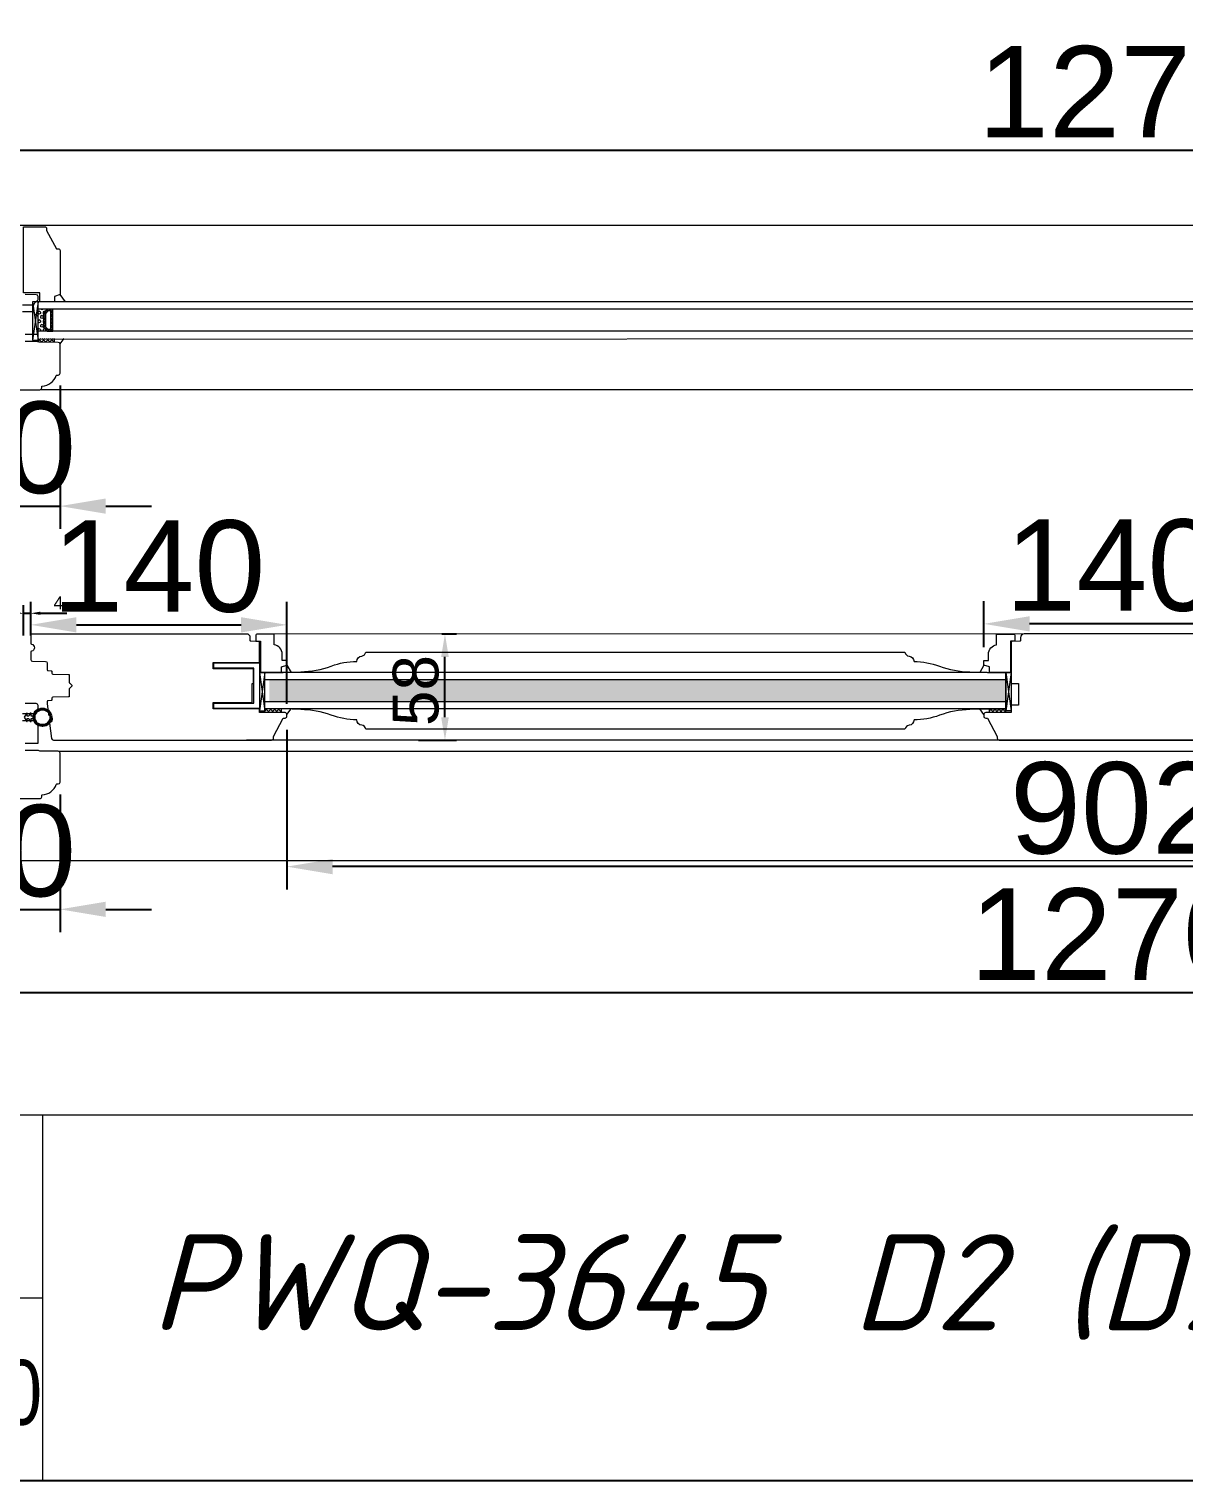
# Model space of a CAD drawing. Header units: millimetres. Extents: x 0 to 182016, y 11 to 3710.
# Drawn here: x 8439 to 9071, y 11 to 805 of the extents above; entities that cross this region are included whole.
import ezdxf

# ---------------------------------------------------------------- set-up
doc = ezdxf.new("R2010")
doc.units = ezdxf.units.MM
for name, color, linetype, lineweight in [('Matmenys', 10, 'Continuous', 20), ('OTHER', 251, 'Continuous', 13), ('Stakta', 7, 'Continuous', 25), ('Testinės profilio linijos', 7, 'Continuous', 5)]:
    doc.layers.add(name, color=color, linetype=linetype, lineweight=lineweight)
doc.layers.add('Stiklo paketas', color=7, linetype='Continuous')
doc.styles.add('ROMANS', font='stylu.ttf', dxfattribs={"oblique": 15})
doc.styles.get("Standard").update_dxf_attribs({"font": 'arial.ttf'})
doc.dimstyles.new('3-5', dxfattribs={"dimscale": 3.5, "dimtxt": 3.5, "dimasz": 3.5, "dimexe": 1.25, "dimexo": 0.625, "dimtad": 1, "dimdec": 1, "dimtxsty": 'Standard', "dimcen": 3.5, "dimadec": 0, "dimazin": 0, "dimtfac": 1, "dimtdec": 1, "dimtmove": 0, "dimatfit": 3, "dimfxl": 1, "dimarcsym": 0})
doc.dimstyles.new('5 geras', dxfattribs={"dimscale": 5, "dimtxt": 5, "dimasz": 2.5, "dimexe": 1.25, "dimexo": 0.625, "dimtad": 1, "dimdec": 1, "dimtxsty": 'Standard', "dimcen": 2.5, "dimadec": 0, "dimazin": 0, "dimtfac": 1, "dimtdec": 1, "dimtmove": 0, "dimatfit": 3, "dimfxl": 1, "dimarcsym": 0})
doc.dimstyles.new('Padidinti matmenys', dxfattribs={"dimscale": 10, "dimtxt": 5, "dimasz": 2.5, "dimexe": 1.25, "dimexo": 0.625, "dimtad": 1, "dimdec": 1, "dimtxsty": 'Standard', "dimcen": 2.5, "dimadec": 0, "dimazin": 0, "dimtfac": 1, "dimtdec": 1, "dimtmove": 0, "dimatfit": 3, "dimfxl": 1, "dimarcsym": 0})

# ---------------------------------------------------------------- blocks, each defined once
blk = doc.blocks.new('Užsakymo nr')
at = {"color": 0, "lineweight": 0, "insert": (5198.67, 20217.84), "char_height": 52.5384, "width": 1187.4054, "attachment_point": 1, "style": 'ROMANS'}
blk.add_mtext('{\\fISOCPEUR|b0|i0|c0|p34;\\C256;PWQ-3645}', dxfattribs=at)
blk = doc.blocks.new('Date')
at = {"lineweight": 0, "width": 0.8}
blk.add_text('2026-01-30', height=35.379, dxfattribs=at).set_placement((4937.11, 20113.68))
blk = doc.blocks.new('*D1339')
at = {"color": 0, "lineweight": -2, "transparency": 16777216}
for p, q in [((8396.3, 609.76), (8396.3, 531.38)), ((8456.3, 609.76), (8456.3, 531.38)), ((8371.3, 543.88), (8346.3, 543.88)), ((8396.3, 543.88), (8456.3, 543.88)), ((8481.3, 543.88), (8506.3, 543.88))]:
    blk.add_line(p, q, dxfattribs=at)
at = {"color": 0, "transparency": 16777216}
for points in [[(8371.3, 548.05), (8371.3, 539.71), (8396.3, 543.88)], [(8481.3, 548.05), (8481.3, 539.71), (8456.3, 543.88)]]:
    blk.add_solid(points, dxfattribs=at)
at = {"layer": 'Defpoints', "color": 0, "transparency": 16777216}
for p in [(8396.3, 616.01), (8456.3, 616.01), (8456.3, 543.88)]:
    blk.add_point(p, dxfattribs=at)
at = {"color": 0, "lineweight": 5, "transparency": 16777216, "insert": (8426.3, 575.66), "char_height": 50, "attachment_point": 5}
blk.add_mtext('60', dxfattribs=at)
blk = doc.blocks.new('*D1341')
at = {"color": 0, "lineweight": -2, "transparency": 16777216}
for p, q in [((8396.3, 700.76), (8396.3, 750.79)), ((9666.33, 700.77), (9666.33, 750.79)), ((9641.33, 738.29), (8421.3, 738.29))]:
    blk.add_line(p, q, dxfattribs=at)
at = {"color": 0, "transparency": 16777216}
for points in [[(8421.3, 742.46), (8421.3, 734.13), (8396.3, 738.29)], [(9641.33, 742.46), (9641.33, 734.13), (9666.33, 738.29)]]:
    blk.add_solid(points, dxfattribs=at)
at = {"layer": 'Defpoints', "color": 0, "transparency": 16777216}
for p in [(8396.3, 738.29), (8396.3, 694.51), (9666.33, 694.52)]:
    blk.add_point(p, dxfattribs=at)
at = {"color": 0, "lineweight": 5, "transparency": 16777216, "insert": (9035.79, 770.07), "char_height": 50, "attachment_point": 5}
blk.add_mtext('1270', dxfattribs=at)
blk = doc.blocks.new('*D1345')
at = {"color": 0, "lineweight": -2, "transparency": 16777216}
for p, q in [((8440.3, 476.97), (8440.3, 491.48)), ((8580.3, 435.72), (8580.3, 491.48)), ((8465.3, 478.98), (8555.3, 478.98))]:
    blk.add_line(p, q, dxfattribs=at)
at = {"color": 0, "transparency": 16777216}
for points in [[(8465.3, 483.15), (8465.3, 474.81), (8440.3, 478.98)], [(8555.3, 483.15), (8555.3, 474.81), (8580.3, 478.98)]]:
    blk.add_solid(points, dxfattribs=at)
at = {"layer": 'Defpoints', "color": 0, "transparency": 16777216}
for p in [(8580.3, 478.98), (8440.3, 470.72), (8580.3, 429.47)]:
    blk.add_point(p, dxfattribs=at)
at = {"color": 0, "lineweight": 5, "transparency": 16777216, "insert": (8510.3, 510.76), "char_height": 50, "attachment_point": 5}
blk.add_mtext('140', dxfattribs=at)
blk = doc.blocks.new('*D1348')
at = {"color": 0, "lineweight": -2, "transparency": 16777216}
for p, q in [((8580.3, 421.51), (8580.3, 334.28)), ((9482.33, 421.51), (9482.33, 334.28)), ((9457.33, 346.78), (8605.3, 346.78))]:
    blk.add_line(p, q, dxfattribs=at)
at = {"color": 0, "transparency": 16777216}
for points in [[(8605.3, 350.94), (8605.3, 342.61), (8580.3, 346.78)], [(9457.33, 350.94), (9457.33, 342.61), (9482.33, 346.78)]]:
    blk.add_solid(points, dxfattribs=at)
at = {"layer": 'Defpoints', "color": 0, "transparency": 16777216}
for p in [(8580.3, 427.76), (9482.33, 427.76), (8580.3, 346.78)]:
    blk.add_point(p, dxfattribs=at)
at = {"color": 0, "lineweight": 5, "transparency": 16777216, "insert": (9033.82, 378.55), "char_height": 50, "attachment_point": 5}
blk.add_mtext('902', dxfattribs=at)
blk = doc.blocks.new('*D1349')
at = {"color": 0, "lineweight": -2, "transparency": 16777216}
for p, q in [((8396.3, 386.22), (8396.3, 310.93)), ((8456.3, 386.22), (8456.3, 310.93)), ((8371.3, 323.43), (8346.3, 323.43)), ((8396.3, 323.43), (8456.3, 323.43)), ((8481.3, 323.43), (8506.3, 323.43))]:
    blk.add_line(p, q, dxfattribs=at)
at = {"color": 0, "transparency": 16777216}
for points in [[(8371.3, 327.6), (8371.3, 319.27), (8396.3, 323.43)], [(8481.3, 327.6), (8481.3, 319.27), (8456.3, 323.43)]]:
    blk.add_solid(points, dxfattribs=at)
at = {"layer": 'Defpoints', "color": 0, "transparency": 16777216}
for p in [(8396.3, 392.47), (8456.3, 392.47), (8456.3, 323.43)]:
    blk.add_point(p, dxfattribs=at)
at = {"color": 0, "lineweight": 5, "transparency": 16777216, "insert": (8426.3, 355.21), "char_height": 50, "attachment_point": 5}
blk.add_mtext('60', dxfattribs=at)
blk = doc.blocks.new('*D1352')
at = {"layer": 'Defpoints', "color": 0, "transparency": 16777216}
for p in [(8440.3, 485.31), (8436.3, 470.97), (8440.3, 470.97)]:
    blk.add_point(p, dxfattribs=at)
at = {"layer": 'Matmenys', "color": 0, "lineweight": -2, "transparency": 16777216}
for p, q in [((8431.05, 485.31), (8425.8, 485.31)), ((8436.3, 473.16), (8436.3, 489.68)), ((8436.3, 485.31), (8440.3, 485.31)), ((8440.3, 473.16), (8440.3, 489.68)), ((8445.55, 485.31), (8460.03, 485.31))]:
    blk.add_line(p, q, dxfattribs=at)
at = {"layer": 'Matmenys', "color": 0, "transparency": 16777216}
for points in [[(8431.05, 486.18), (8431.05, 484.43), (8436.3, 485.31)], [(8445.55, 486.18), (8445.55, 484.43), (8440.3, 485.31)]]:
    blk.add_solid(points, dxfattribs=at)
at = {"layer": 'Matmenys', "color": 0, "transparency": 16777216, "insert": (8455.42, 490.99), "char_height": 7, "attachment_point": 5}
blk.add_mtext('4', dxfattribs=at)
blk = doc.blocks.new('*D1353')
at = {"color": 0, "lineweight": -2, "transparency": 16777216}
for p, q in [((8396.3, 343.72), (8396.3, 265.24)), ((9666.33, 343.72), (9666.33, 265.24)), ((9641.33, 277.74), (8421.3, 277.74))]:
    blk.add_line(p, q, dxfattribs=at)
at = {"color": 0, "transparency": 16777216}
for points in [[(8421.3, 281.91), (8421.3, 273.58), (8396.3, 277.74)], [(9641.33, 281.91), (9641.33, 273.58), (9666.33, 277.74)]]:
    blk.add_solid(points, dxfattribs=at)
at = {"layer": 'Defpoints', "color": 0, "transparency": 16777216}
for p in [(8396.3, 349.97), (9666.33, 349.97), (8396.3, 277.74)]:
    blk.add_point(p, dxfattribs=at)
at = {"color": 0, "lineweight": 5, "transparency": 16777216, "insert": (9031.32, 309.52), "char_height": 50, "attachment_point": 5}
blk.add_mtext('1270', dxfattribs=at)
blk = doc.blocks.new('*D1354')
at = {"color": 0, "lineweight": -2, "transparency": 16777216}
for p, q in [((8665.03, 473.97), (8672.98, 473.97)), ((8666.73, 428.47), (8666.73, 461.47)), ((8652.25, 415.97), (8672.98, 415.97))]:
    blk.add_line(p, q, dxfattribs=at)
at = {"color": 0, "transparency": 16777216}
for points in [[(8664.64, 461.47), (8668.81, 461.47), (8666.73, 473.97)], [(8664.64, 428.47), (8668.81, 428.47), (8666.73, 415.97)]]:
    blk.add_solid(points, dxfattribs=at)
at = {"layer": 'Defpoints', "color": 0, "transparency": 16777216}
for p in [(8661.9, 473.97), (8666.73, 473.97), (8649.12, 415.97)]:
    blk.add_point(p, dxfattribs=at)
at = {"color": 0, "lineweight": 5, "transparency": 16777216, "insert": (8650.84, 443.06), "char_height": 25, "attachment_point": 5, "rotation": 90}
blk.add_mtext('58', dxfattribs=at)
blk = doc.blocks.new('*D1355')
at = {"layer": 'Defpoints', "color": 0, "transparency": 16777216}
for p in [(8440.3, 485.3), (8436.3, 470.97), (8440.3, 470.97)]:
    blk.add_point(p, dxfattribs=at)
at = {"layer": 'Matmenys', "color": 0, "lineweight": -2, "transparency": 16777216}
for p, q in [((8431.05, 485.3), (8425.8, 485.3)), ((8436.3, 473.16), (8436.3, 489.67)), ((8436.3, 485.3), (8440.3, 485.3)), ((8440.3, 473.16), (8440.3, 489.67)), ((8445.55, 485.3), (8460.03, 485.3))]:
    blk.add_line(p, q, dxfattribs=at)
at = {"layer": 'Matmenys', "color": 0, "transparency": 16777216}
for points in [[(8431.05, 486.17), (8431.05, 484.42), (8436.3, 485.3)], [(8445.55, 486.17), (8445.55, 484.42), (8440.3, 485.3)]]:
    blk.add_solid(points, dxfattribs=at)
at = {"layer": 'Matmenys', "color": 0, "transparency": 16777216, "insert": (8455.42, 490.99), "char_height": 7, "attachment_point": 5}
blk.add_mtext('4', dxfattribs=at)
blk = doc.blocks.new('*D1362')
at = {"color": 0, "lineweight": -2, "transparency": 16777216}
for p, q in [((8961.32, 466.72), (8961.32, 492.01)), ((9101.32, 466.72), (9101.32, 492.01)), ((9076.32, 479.51), (8986.32, 479.51))]:
    blk.add_line(p, q, dxfattribs=at)
at = {"color": 0, "transparency": 16777216}
for points in [[(8986.32, 483.67), (8986.32, 475.34), (8961.32, 479.51)], [(9076.32, 483.67), (9076.32, 475.34), (9101.32, 479.51)]]:
    blk.add_solid(points, dxfattribs=at)
at = {"layer": 'Defpoints', "color": 0, "transparency": 16777216}
for p in [(8961.32, 479.51), (8961.32, 460.47), (9101.32, 460.47)]:
    blk.add_point(p, dxfattribs=at)
at = {"color": 0, "lineweight": 5, "transparency": 16777216, "insert": (9031.32, 511.29), "char_height": 50, "attachment_point": 5}
blk.add_mtext('140', dxfattribs=at)

msp = doc.modelspace()

# ---------------------------------------------------------------- hatches: boundary and pattern name
h = msp.add_hatch()
h.set_pattern_fill('HEX', scale=0.75, angle=-90)
h.set_pattern_definition([(270, (-734001.3324, 233678.177), (4.124445987, -8e-16), [2.38125, -4.7625]), (30, (-734001.3324, 233678.177), (-2.062222993, 3.571875), [2.38125, -4.7625]), (330, (-734001.3324, 233675.7958), (2.062222993, 3.571875), [2.38125, -4.7625])])
h.paths.add_polyline_path([(8570.8026384, 448.9594553), (8570.8026384, 436.9598103), (8973.3178124, 436.9599252), (8973.3178124, 448.9595679)])
at = {"lineweight": 0, "ltscale": 0.5}
h = msp.add_hatch(dxfattribs=at)
h.set_pattern_fill('ANSI37', color=256, scale=0.5, angle=90, style=0)
h.set_pattern_definition([(135, (8813.8396, 363.0873), (-1.122532, -1.122532), []), (225, (8813.8396, 363.0873), (1.122532, -1.122532), [])])
h.paths.add_polyline_path([(8577.3026384, 432.9675103), (8568.3026384, 432.9675103), (8568.3026384, 430.9675103), (8577.3026384, 430.9675103)])
h = msp.add_hatch(dxfattribs=at)
h.set_pattern_fill('ANSI37', color=256, scale=0.5, angle=90, style=0)
h.set_pattern_definition([(135, (9418.5889, 363.0862), (-1.122532, -1.122532), []), (225, (9418.5889, 363.0862), (1.122532, -1.122532), [])])
h.paths.add_polyline_path([(8964.3178128, 432.9663918), (8973.3178128, 432.9663918), (8973.3178128, 430.9663918), (8964.3178128, 430.9663918)])
at = {"layer": 'Stakta', "lineweight": 5, "true_color": 0x000000}
h = msp.add_hatch(dxfattribs=at)
h.set_pattern_fill('HEX', color=18, scale=0.25, angle=270, style=0)
h.set_pattern_definition([(270, (25914.0685, 14165.9806), (-1.374815, 3e-16), [0.79375, -1.5875]), (150, (25914.0685, 14165.9806), (0.6874075, 1.190624716), [0.79375, -1.5875]), (210, (25914.0685, 14165.1869), (-0.6874075, 1.190624716), [0.79375, -1.5875])])
h.paths.add_polyline_path([(8444.3011463, 639.5717215), (8449.3011463, 639.5717215), (8447.3011463, 641.5717215), (8447.3011463, 649.5717215), (8449.3011463, 651.5717215), (8444.3011463, 651.5717215)])
h = msp.add_hatch(dxfattribs=at)
h.set_pattern_fill('JIS_WOOD', color=18, angle=270, style=0)
h.set_pattern_definition([(225, (25914.0685, 14165.9806), (-0.5, 0.5), [])])
h.paths.add_polyline_path([(8447.3011463, 649.5717215), (8447.3011463, 641.5717215), (8449.3011463, 639.5717215), (8452.3011463, 639.5717215), (8452.3011463, 651.5717215), (8449.3011463, 651.5717215)])
h.paths.add_polyline_path([(8448.3011463, 641.9859351), (8448.3011463, 649.1575079), (8449.7153599, 650.5717215), (8451.3011463, 650.5717215), (8451.3011463, 640.5717215), (8449.7153599, 640.5717215)], flags=16)
h = msp.add_hatch(dxfattribs=at)
h.set_pattern_fill('ANSI37', color=18, scale=0.5, angle=270, style=0)
h.set_pattern_definition([(315, (7456.1441, 1264.5723), (1.122532, 1.122532), []), (45, (7456.1441, 1264.5723), (-1.122532, 1.122532), [])])
h.paths.add_polyline_path([(8453.3011463, 635.5717215), (8444.3011463, 635.5717215), (8444.3011463, 633.5717215), (8453.3011463, 633.5717215)])

# ---------------------------------------------------------------- linework, layer by layer
at = {"lineweight": 5}
msp.add_line((8431.3407563, 697.5158011), (9631.3344735, 697.5158011), dxfattribs=at)
at = {"lineweight": 0}
for p, q in [((9490.6515736, 473.9691617), (8571.984052, 473.9680961)), ((8568.3026384, 452.9668013), (8565.3026384, 431.9668013)), ((8565.3026384, 452.9668013), (8568.3026384, 431.9668013)), ((8580.3026384, 456.9675103), (8582.5893035, 452.9675103)), ((8961.3178128, 456.9663918), (8959.0311477, 452.9663918)), ((8973.3178128, 452.9656827), (8976.3178128, 431.9656827)), ((8976.3178128, 452.9656827), (8973.3178128, 431.9656827)), ((8568.3026384, 430.9675103), (8568.3026384, 433.9675103)), ((8577.3026384, 430.9675103), (8577.3026384, 432.9675103)), ((8580.3026384, 429.9675103), (8582.5893035, 432.9675103)), ((8961.3178128, 429.9663918), (8959.0311477, 432.9663918)), ((8964.3178128, 430.9663918), (8964.3178128, 432.9663918)), ((8973.3178128, 430.9663918), (8973.3178128, 433.9663918)), ((11420.2655623, 210.9357406), (7719.8052779, 210.9357406)), ((8446.7717953, 210.9357406), (8446.7717953, 10.9108603)), ((8446.7717953, 110.9233004), (7719.8052779, 110.9233004))]:
    msp.add_line(p, q, dxfattribs=at)
msp.add_lwpolyline([(11420.2655623, 3710.4502728), (11420.2655623, 10.9108603), (5920.9502194, 10.9108603), (5920.9502194, 3710.4502728)], close=True)
at = {"lineweight": 5}
msp.add_lwpolyline([(9666.3725918, 473.9727875), (9666.3725918, 349.9727875), (8396.302638, 349.9744389), (8396.302638, 473.9744389)], dxfattribs=at)
at = {"lineweight": 0}
msp.add_lwpolyline([(8562.0526384, 446.9675103), (8562.0526384, 454.9675103), (8540.0526384, 454.9675103), (8540.0526384, 458.4675103), (8565.3026384, 458.4675103), (8565.3026384, 469.4282204, 0.4116598905), (8564.8070016, 469.9282013), (8560.6000204, 469.9649151, -0.4116598905), (8560.3026384, 470.2649037), (8560.3026384, 471.9675103, 0.4142135624), (8558.3026384, 473.9675103), (8466.7477782, 473.9675103), (8441.3026384, 473.9675103, 0.4142135624), (8440.3026384, 472.9675103), (8440.3026384, 468.9170001, 0.3563939587), (8440.7026384, 468.4271021, -0.8164965809), (8440.7026384, 464.5079185, 0.3563939587), (8440.3026384, 464.0180206), (8440.3026384, 460.0373633, 0.4116598905), (8441.2939118, 459.0374014), (8448.3113649, 458.976161, -0.4116598905), (8449.3026384, 457.9761991), (8449.3026384, 454.4376737, 0.4040361542), (8449.7851886, 453.9379612), (8451.5131082, 453.8776209, -0.4040262258), (8451.8026384, 453.5778037), (8451.8026384, 452.5246821, 0.4091108014), (8452.2939122, 452.0247582), (8461.0078741, 451.8726554, -0.4091108014), (8461.3026384, 451.5727011), (8461.3026384, 447.5488812, 0.1989123674), (8461.449085, 447.1953278), (8462.7147704, 445.9296423, -0.4142135624), (8462.7147704, 445.5053783), (8461.449085, 444.2396929, 0.1989123674), (8461.3026384, 443.8861395), (8461.3026384, 439.8623195, -0.4091108014), (8461.0078741, 439.5623652), (8452.2939122, 439.4102624, 0.4091108014), (8451.8026384, 438.9103386), (8451.8026384, 437.8572169, -0.4040262258), (8451.5131082, 437.5573997), (8449.7851886, 437.4970594, 0.4040262258), (8449.3026384, 436.997364), (8449.3026384, 436.0286729, 0.0305527633), (8449.3100922, 435.9068036), (8450.0517812, 429.8662317, 0.3282648586), (8450.458591, 429.4352352, -0.7358200833), (8450.923997, 425.6448077, 0.3282648586), (8450.6335386, 425.1281974), (8451.6505087, 416.845641, 0.3788661087), (8452.6430548, 415.9675103), (8571.9855441, 415.9675103, 0.4142135624), (8572.9855441, 416.9675103), (8572.9855441, 417.9675103), (8578.3026384, 427.9675103), (8579.3026384, 427.9675103, 0.4142135624), (8580.3026384, 428.9675103), (8580.3026384, 429.9675103, 0.4142135624), (8579.3026384, 430.9675103), (8565.3026384, 430.9675103), (8565.3026384, 432.9675103), (8540.0526384, 432.9675103), (8540.0526384, 436.4675103), (8561.3026384, 436.4675103), (8561.3026384, 446.9675103)], format="xyb", close=True, dxfattribs=at)
for points in [[(8573.3026384, 467.9675103), (8573.3026384, 473.9675103), (8564.3026384, 473.9675103, 0.4142135624), (8563.3026384, 472.9675103), (8563.3026384, 469.9675103), (8565.8026384, 469.9675103), (8565.8026384, 452.9675103), (8577.3026384, 452.9675103), (8577.3026384, 455.9675103), (8580.3026384, 456.9675103), (8580.3026384, 459.4675103), (8577.8026384, 459.4675103), (8577.8026384, 462.9925731, 0.3851703882), (8573.3026384, 467.9675103)], [(9079.3178128, 473.9686289), (8983.3178128, 473.9686289, 0.4142135624), (8981.3178128, 471.9686289), (8981.3178128, 470.2660223, -0.4116598905), (8981.0204308, 469.9660337), (8976.8134496, 469.9293199, 0.4116598905), (8976.3178128, 469.429339), (8976.3178128, 446.9686289), (8980.3178128, 446.9686289), (8980.3178128, 434.9686289), (8976.3178128, 434.9686289), (8976.3178128, 430.9686289), (8962.3178128, 430.9686289, 0.4142135624), (8961.3178128, 429.9686289), (8961.3178128, 428.9686289, 0.4142135624), (8962.3178128, 427.9686289), (8963.3178128, 427.9686289), (8968.6349071, 417.9686289), (8968.6349071, 416.9686289, 0.4142135624), (8969.6349071, 415.9686289), (9093.0007185, 415.9686289, 0.4142135624)], [(8968.3178128, 467.9663918), (8968.3178128, 473.9663918), (8977.3178128, 473.9663918, -0.4142135624), (8978.3178128, 472.9663918), (8978.3178128, 469.9663918), (8975.8178128, 469.9663918), (8975.8178128, 452.9663918), (8964.3178128, 452.9663918), (8964.3178128, 455.9663918), (8961.3178128, 456.9663918), (8961.3178128, 459.4663918), (8963.8178128, 459.4663918), (8963.8178128, 462.9914546, -0.3851703882), (8968.3178128, 467.9663918)]]:
    msp.add_lwpolyline(points, format="xyb", dxfattribs=at)
at = {"lineweight": 20}
msp.add_lwpolyline([(8937.0395358, 429.5208739, -0.0889879617), (8923.1352946, 427.0265012, -0.3868095118), (8920.4182566, 424.0398756, 0.3405968358), (8918.1872942, 421.9573149), (8623.4331566, 422.0027782, 0.3405968358), (8621.2021942, 424.0853389, -0.3868095118), (8618.4851562, 427.0719645, -0.0889879617), (8604.5809149, 429.5663373, 0.0854855353), (8587.8936217, 432.6678537), (8578.3026384, 433.0027782), (8568.3026384, 433.0027782), (8568.3026384, 453.0027782), (8578.3026384, 453.0027782), (8587.8936217, 453.3377027, 0.0854855353), (8604.5809149, 456.4392191, -0.0889879617), (8618.4851562, 458.9335919, -0.3868095118), (8621.2021942, 461.9202175, 0.3405968358), (8623.4331566, 464.0027782), (8918.1872942, 463.9573149, 0.3405968358), (8920.4182566, 461.8747541, -0.3868095118), (8923.1352946, 458.8881285, -0.0889879617), (8937.0395358, 456.3937558, 0.0854855353), (8953.7268291, 453.2922394), (8963.3178124, 452.9573149), (8973.3178124, 452.9573149), (8973.3178124, 432.9573149), (8963.3178124, 432.9573149), (8953.7268291, 432.6223903, 0.0854855353)], format="xyb", close=True, dxfattribs=at)
at = {"lineweight": 0}
for points in [[(8565.3026384, 452.9668013), (8565.3026384, 431.9668013), (8568.3026384, 431.9668013), (8568.3026384, 452.9668013)], [(8976.3178128, 452.9656827), (8976.3178128, 431.9656827), (8973.3178128, 431.9656827), (8973.3178128, 452.9656827)]]:
    msp.add_lwpolyline(points, close=True, dxfattribs=at)
at = {"color": 18, "linetype": 'ByBlock', "true_color": 0x000000}
for radius in [4.85, 4.25]:
    msp.add_circle((8446.6951525, 428.4685758), radius, dxfattribs=at)
at = {"layer": 'Matmenys'}
msp.add_lwpolyline([(8540.3026384, 455.2175103), (8540.3026384, 458.2175103), (8565.3026384, 458.2175103), (8565.3026384, 433.2175103), (8540.3026384, 433.2175103), (8540.3026384, 436.2175103), (8562.3026384, 436.2175103), (8562.3026384, 455.2175103), (8540.3026384, 455.2175103)], dxfattribs=at)
at = {"layer": 'OTHER'}
msp.add_lwpolyline([(8441.8919427, 429.078602), (8440.4760338, 429.078602), (8440.4760338, 430.7238834), (8439.9503517, 430.7238834), (8439.2070107, 429.078602), (8438.4143911, 429.078602), (8438.4143911, 430.7238834), (8438.1955003, 430.7238834), (8436.692619, 428.4685758), (8438.1955003, 426.2132683), (8438.4143911, 426.2132683), (8438.4143911, 427.8585497), (8439.2070107, 427.8585497), (8439.9503517, 426.2132683), (8440.4760338, 426.2132683), (8440.4760338, 427.8585497), (8441.8919427, 427.8585497)], dxfattribs=at)
at = {"layer": 'Stakta', "color": 18, "lineweight": 5, "true_color": 0x000000}
for p, q in [((8459.2597201, 655.5726879), (8456.3026384, 659.5761975)), ((8444.3011463, 655.5717215), (8441.3011463, 634.5717215)), ((8441.3011463, 655.5717215), (8444.3011463, 634.5717215)), ((9617.3344793, 655.5726879), (8444.3011463, 655.5726879)), ((9618.3344793, 651.5726879), (8444.3011463, 651.5726879)), ((9618.3344793, 639.5726879), (8444.3011463, 639.5726879)), ((8444.3011463, 633.5724305), (8444.3011463, 636.4471783)), ((9618.3344793, 635.6182445), (8444.3011463, 634.9903198)), ((8453.3011463, 633.5717215), (8453.3011463, 635.5717215)), ((8456.2996543, 632.5716935), (8458.5863194, 635.5716935)), ((8456.3011463, 632.5726879), (8458.5878114, 635.5726879)), ((9504.3344793, 415.9691617), (8558.3026384, 415.9675103))]:
    msp.add_line(p, q, dxfattribs=at)
for points in [[(8445.3011463, 655.5717215), (8445.3011463, 660.5071504), (8436.3026384, 660.5071504), (8436.3026384, 696.5769653), (8447.9855441, 696.5769653, -0.4142135624), (8448.9855441, 695.5769653), (8448.9855441, 694.5769653), (8454.3026384, 684.5769653), (8455.3026384, 684.5769653, -0.4142135624), (8456.3026384, 683.5769653), (8456.3026384, 659.5761975), (8453.3026384, 658.5761975), (8453.3026384, 655.5769653), (8445.3011463, 655.5769653)], [(8435.8026384, 654.0152153), (8441.8973137, 654.0152153, -0.164173551), (8444.0460248, 656.3828581, 0.2720281141), (8444.3026384, 656.8196223), (8444.3026384, 658.4530236, 0.4116598905), (8443.3113649, 659.4529855), (8437.2939118, 659.505499, -0.4116598905)], [(8437.3026384, 637.8141498), (8444.3026384, 637.8141498), (8444.3026384, 647.2108082, 0.2720281141), (8444.0460248, 647.6475725, -0.164173551), (8441.8973137, 650.0152153), (8435.8026384, 650.0152153)], [(8399.302638, 607.5141498), (8445.3026384, 607.5141498, 0.4142135624), (8446.3026384, 608.5141498), (8446.3026384, 609.2234764, -0.4001549105), (8446.588173, 609.5231275, 0.3090857966), (8454.2374837, 615.3114107, -0.3199404334), (8454.5193068, 615.5160406), (8455.3113649, 615.5229528, 0.4116598905), (8456.3026384, 616.5229147), (8456.3026384, 632.4181161, 0.4116598905), (8455.3113649, 633.4180781), (8445.2939118, 633.505499, -0.2023892741), (8444.5800812, 633.8141498), (8437.3026384, 633.8141498)], [(8435.8026384, 430.4755044), (8441.8973137, 430.4755044, -0.164173551), (8444.0460248, 432.8431472, 0.2720281141), (8444.3026384, 433.2799114), (8444.3026384, 434.9133127, 0.4116598905), (8443.3113649, 435.9132746), (8437.2939118, 435.9657881, -0.4116598905)], [(8437.3026384, 414.2744389), (8444.3026384, 414.2744389), (8444.3026384, 423.6710973, 0.2720281141), (8444.0460248, 424.1078616, -0.164173551), (8441.8973137, 426.4755044), (8435.8026384, 426.4755044)], [(8399.302638, 383.9744389), (8445.3026384, 383.9744389, 0.4142135624), (8446.3026384, 384.9744389), (8446.3026384, 385.6837655, -0.4001549105), (8446.588173, 385.9834166, 0.3090857966), (8454.2374837, 391.7716998, -0.3199404334), (8454.5193068, 391.9763297), (8455.3113649, 391.9832419, 0.4116598905), (8456.3026384, 392.9832038), (8456.3026384, 408.8784052, 0.4116598905), (8455.3113649, 409.8783672), (8445.2939118, 409.9657881, -0.2023892741), (8444.5800812, 410.2744389), (8437.3026384, 410.2744389)]]:
    msp.add_lwpolyline(points, format="xyb", dxfattribs=at)
for points in [[(8441.3011463, 655.5717215), (8441.3011463, 634.5717215), (8444.3011463, 634.5717215), (8444.3011463, 655.5717215)], [(8447.3011463, 649.5717215), (8447.3011463, 641.5717215), (8449.3011463, 639.5717215), (8452.3011463, 639.5717215), (8452.3011463, 651.5717215), (8449.3011463, 651.5717215)], [(8448.3011463, 649.1575079), (8448.3011463, 641.9859351), (8449.7153599, 640.5717215), (8451.3011463, 640.5717215), (8451.3011463, 650.5717215), (8449.7153599, 650.5717215)]]:
    msp.add_lwpolyline(points, close=True, dxfattribs=at)
at = {"layer": 'Stiklo paketas', "lineweight": 5}
for p, q in [((8963.0657702, 452.9661164), (8568.3011463, 452.9661164)), ((8973.3178124, 448.9661164), (8568.3011463, 448.9661164)), ((8973.3178124, 436.9661164), (8568.3011463, 436.9661164)), ((8973.3178124, 433.0070567), (8568.3011463, 433.0027782))]:
    msp.add_line(p, q, dxfattribs=at)
at = {"layer": 'Testinės profilio linijos'}
for p, q in [((8445.8893281, 607.704338), (9617.3344793, 607.5158011)), ((8455.4056057, 409.87309), (9608.520349, 409.87309))]:
    msp.add_line(p, q, dxfattribs=at)

# ---------------------------------------------------------------- block references
at = {"color": 1}
for name in ['Užsakymo nr', 'Date']:
    msp.add_blockref(name, (3307.1564734, -20072.0125467), dxfattribs=at)

# ---------------------------------------------------------------- texts
at = {"color": 0, "lineweight": 0, "insert": (8889.2028132, 145.8257351), "char_height": 52.5384468242, "width": 1823.752659973, "attachment_point": 1, "style": 'ROMANS'}
msp.add_mtext('{\\fISOCPEUR|b0|i0|c0|p34;\\C256;D\\fISOCPEUR|b0|i0|c186|p34;2\\fISOCPEUR|b0|i0|c0|p34; (D2 FED)\\fISOCPEUR|b0|i0|c186|p34; }', dxfattribs=at)

# ---------------------------------------------------------------- dimensions: what is measured, and where the dimension line sits
at = {"color": 1, "lineweight": 5}
for base, p1, p2, angle, dimstyle, picture, middle in [((8396.3026384, 738.293948), (9666.3344735, 694.5218938), (8396.3026384, 694.5141498), 180, 'Padidinti matmenys', '*D1341', (9035.7933726, 738.293948)), ((8456.3026384, 543.881402), (8396.3026384, 616.0141498), (8456.3026384, 616.0141498), 180, 'Padidinti matmenys', '*D1339', (8426.3026384, 543.881402)), ((8580.3026384, 478.9804834), (8440.3026384, 470.7175103), (8580.3026384, 429.4675103), 180, 'Padidinti matmenys', '*D1345', (8510.3026384, 478.9804834)), ((8961.3178128, 479.507239), (9101.3178128, 460.4686289), (8961.3178128, 460.4686289), 180, 'Padidinti matmenys', '*D1362', (9031.3178128, 479.507239)), ((8666.7261659, 473.9675103), (8649.1249221, 415.9675103), (8661.9013502, 473.9675103), 90, '5 geras', '*D1354', (8666.7261659, 443.0615541)), ((8580.3011463, 346.7751739), (9482.3344793, 427.762796), (8580.3011463, 427.762796), 180, 'Padidinti matmenys', '*D1348', (9033.8178128, 346.7751739)), ((8456.3026384, 323.4326392), (8396.3026384, 392.4744389), (8456.3026384, 392.4744389), 180, 'Padidinti matmenys', '*D1349', (8426.3026384, 323.4326392)), ((8396.3026384, 277.742019), (9666.3343788, 349.9727875), (8396.3026384, 349.9744389), 180, 'Padidinti matmenys', '*D1353', (9031.3185086, 277.742019))]:
    dim = msp.add_linear_dim(base=base, p1=p1, p2=p2, angle=angle, dimstyle=dimstyle, dxfattribs=at)
    dim.commit()
    dim.dimension.update_dxf_attribs({"geometry": picture, "text_midpoint": middle, "dimtype": 160})
at = {"layer": 'Matmenys'}
for base, p1, p2, picture, middle in [((8440.3026384, 485.3065353), (8436.3026384, 470.9744389), (8440.3026384, 470.9744389), '*D1352', (8455.4205613, 485.3065353)), ((8440.3026384, 485.2996068), (8436.3026384, 470.9675103), (8440.3026384, 470.9675103), '*D1355', (8455.4205613, 485.2996068))]:
    dim = msp.add_linear_dim(base=base, p1=p1, p2=p2, dimstyle='3-5', override={"dimtxt": 2, "dimasz": 1.5, "dimtmove": 0}, dxfattribs=at)
    dim.commit()
    dim.dimension.update_dxf_attribs({"geometry": picture, "text_midpoint": middle, "dimtype": 160})

doc.saveas('drawing.dxf')
